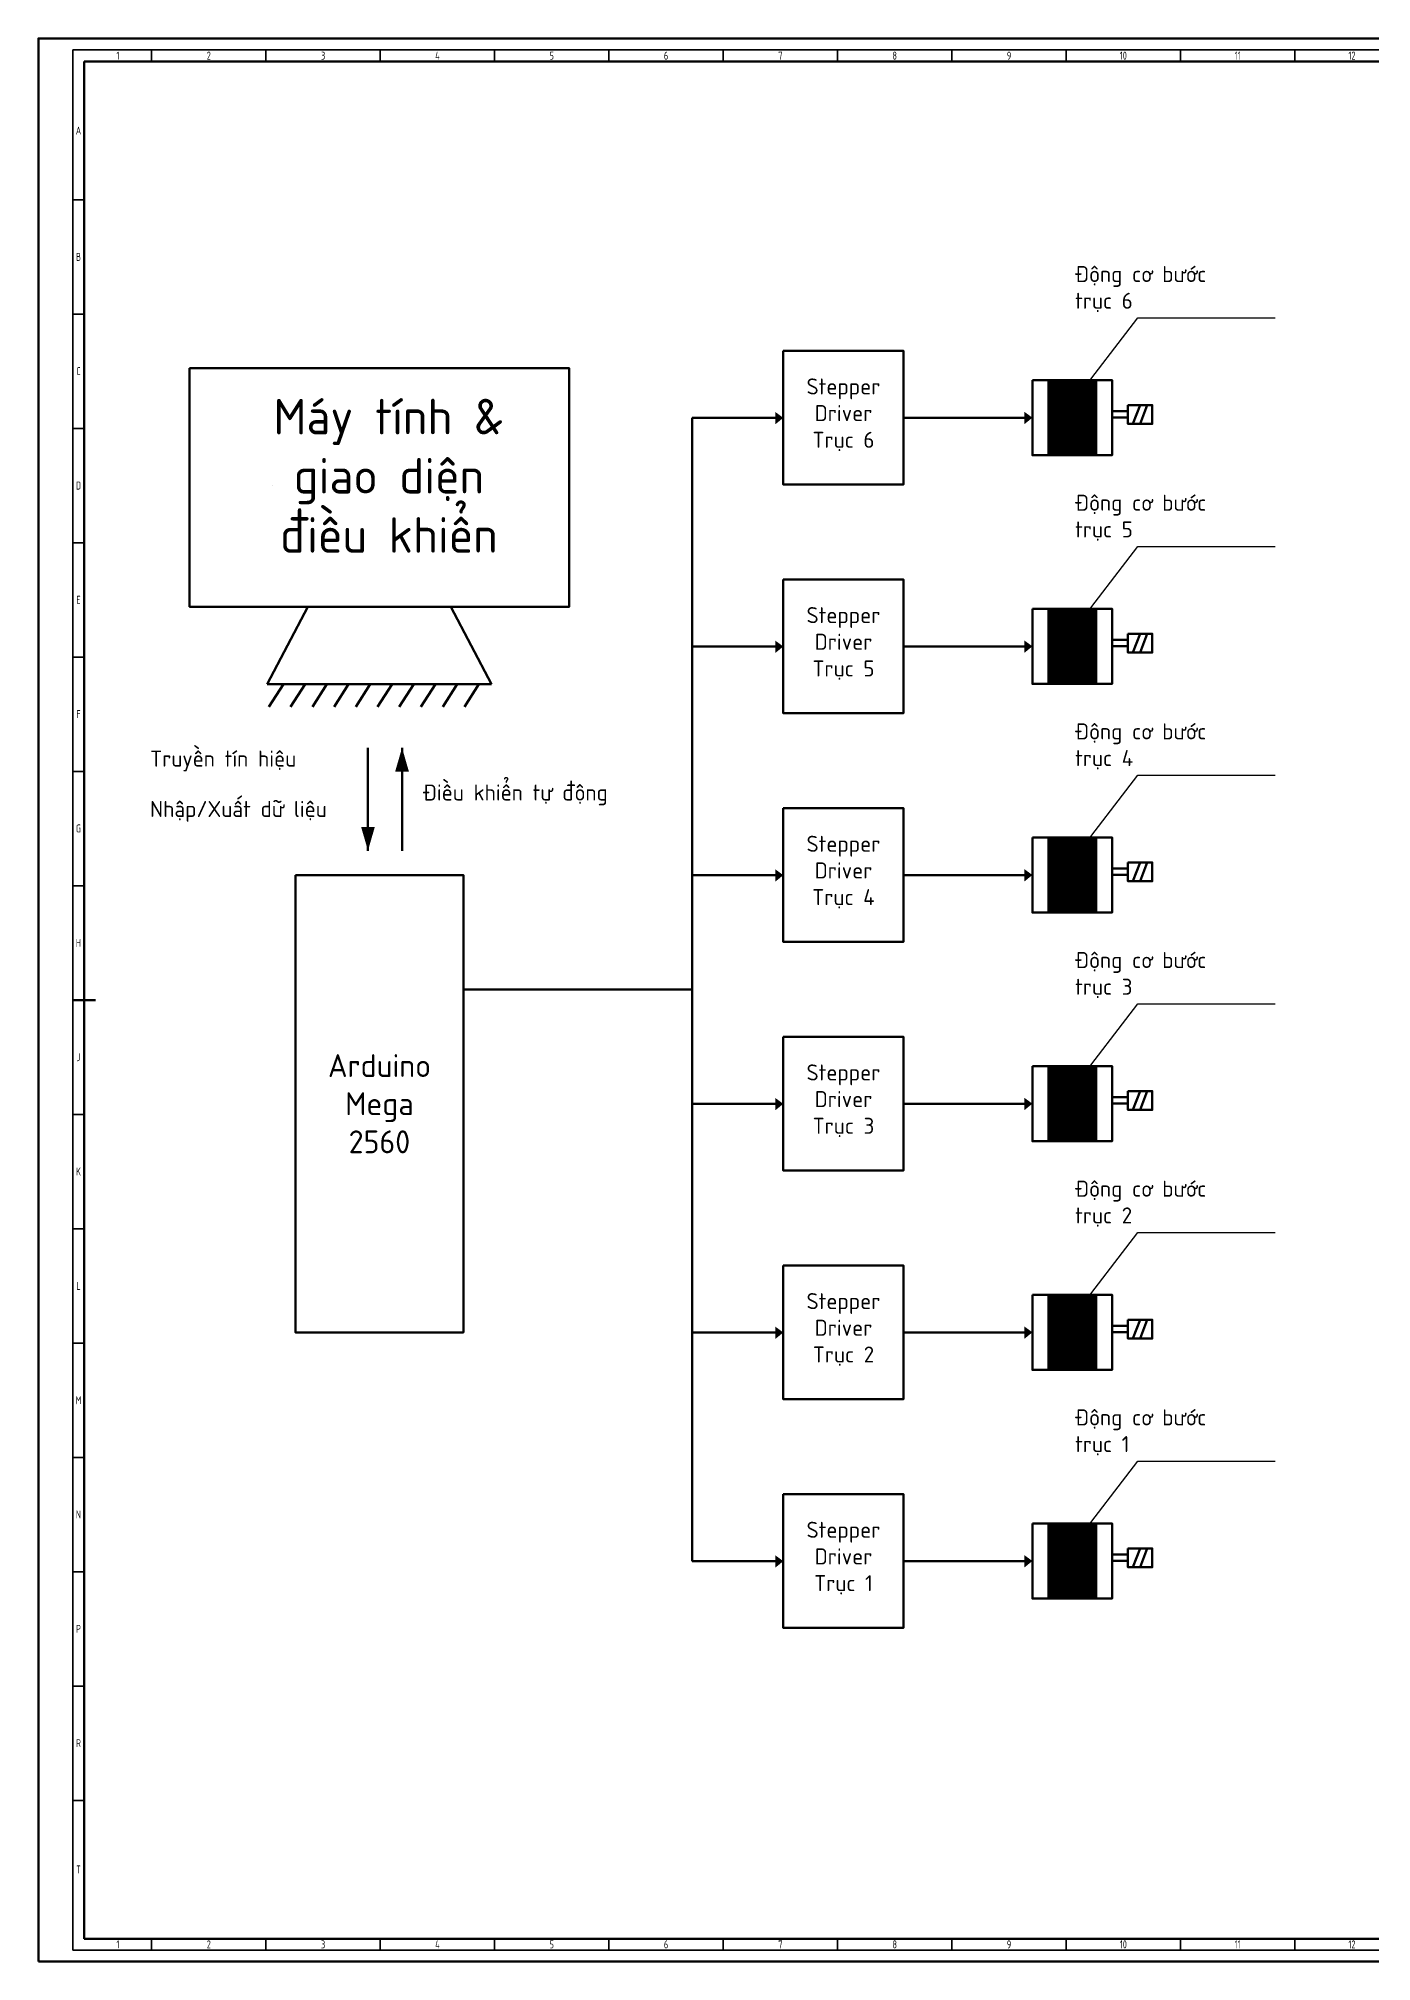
# Model space of a CAD drawing. Header units: millimetres. Extents: x -253 to 12701, y 1223 to 2077.
# Drawn here: x 2959 to 3542, y 1225 to 2066 of the extents above; entities that cross this region are included whole.
import ezdxf

# ---------------------------------------------------------------- set-up
doc = ezdxf.new("R2010")
doc.units = ezdxf.units.MM
for name, color, linetype, lineweight in [('0.3mm', 240, 'Continuous', 30), ('0.7mm', 7, 'Continuous', 70), ('Chu', 241, 'Continuous', 35), ('Net 0.35', 20, 'Continuous', 35), ('Net 0.7', 7, 'Continuous', 70)]:
    doc.layers.add(name, color=color, linetype=linetype, lineweight=lineweight)
doc.styles.add('SLDTEXTSTYLE1', font='TXT', dxfattribs={"width": 0.7})
doc.styles.get("Standard").update_dxf_attribs({"font": 'arial.ttf'})
doc.dimstyles.new('TL1 2 to', dxfattribs={"dimtxt": 4, "dimasz": 3, "dimexe": 1, "dimexo": 0, "dimgap": 1.5, "dimtad": 1, "dimdec": 0, "dimlfac": 0.5, "dimzin": 0, "dimdsep": 46, "dimtxsty": 'Standard', "dimcen": 0.01, "dimclrd": 256, "dimclre": 3, "dimclrt": 3, "dimadec": 0, "dimazin": 0, "dimtfac": 1, "dimtdec": 0, "dimtofl": 0, "dimtmove": 1, "dimatfit": 1, "dimfxl": 1, "dimtolj": 1, "dimtzin": 0, "dimlwd": -1, "dimlwe": -1, "dimarcsym": 0})

msp = doc.modelspace()

# ---------------------------------------------------------------- hatches: boundary and pattern name
at = {"layer": '0.7mm'}
h = msp.add_hatch(dxfattribs=at)
h.set_pattern_fill('ANSI31', color=256, scale=4.968649, angle=45)
h.set_pattern_definition([(90, (11905.1226, 7222.96225), (-0.62108115, 1e-16), [])])
h.paths.add_polyline_path([(3401.05, 1916.74), (3401.05, 1883.88), (3421.91, 1883.88), (3421.91, 1916.74)])
for points in [[(3390.54, 1902.84), (3390.51, 1897.47), (3394, 1900.29)], [(3390.54, 1802.84), (3390.51, 1797.47), (3394, 1800.29)], [(3390.54, 1702.84), (3390.51, 1697.47), (3394, 1700.29)], [(3390.54, 1602.84), (3390.51, 1597.47), (3394, 1600.29)], [(3390.54, 1502.84), (3390.51, 1497.47), (3394, 1500.29)], [(3390.54, 1402.84), (3390.51, 1397.47), (3394, 1400.29)]]:
    msp.add_hatch(color=256, dxfattribs=at).paths.add_polyline_path(points)
h = msp.add_hatch(dxfattribs=at)
h.set_pattern_fill('ANSI31', color=256, scale=4.968649, angle=45)
h.set_pattern_definition([(90, (11905.1226, 7122.96225), (-0.62108115, 1e-16), [])])
h.paths.add_polyline_path([(3401.05, 1816.74), (3401.05, 1783.88), (3421.91, 1783.88), (3421.91, 1816.74)])
h = msp.add_hatch(dxfattribs=at)
h.set_pattern_fill('ANSI31', color=256, scale=4.968649, angle=45)
h.set_pattern_definition([(90, (11905.1226, 7022.96225), (-0.62108115, 1e-16), [])])
h.paths.add_polyline_path([(3401.05, 1716.74), (3401.05, 1683.88), (3421.91, 1683.88), (3421.91, 1716.74)])
h = msp.add_hatch(dxfattribs=at)
h.set_pattern_fill('ANSI31', color=256, scale=4.968649, angle=45)
h.set_pattern_definition([(90, (11905.1226, 6922.96225), (-0.62108115, 1e-16), [])])
h.paths.add_polyline_path([(3401.05, 1616.74), (3401.05, 1583.88), (3421.91, 1583.88), (3421.91, 1616.74)])
h = msp.add_hatch(dxfattribs=at)
h.set_pattern_fill('ANSI31', color=256, scale=4.968649, angle=45)
h.set_pattern_definition([(90, (11905.1226, 6822.96225), (-0.62108115, 1e-16), [])])
h.paths.add_polyline_path([(3401.05, 1516.74), (3401.05, 1483.88), (3421.91, 1483.88), (3421.91, 1516.74)])
h = msp.add_hatch(dxfattribs=at)
h.set_pattern_fill('ANSI31', color=256, scale=4.968649, angle=45)
h.set_pattern_definition([(90, (11905.1226, 6722.96225), (-0.62108115, 1e-16), [])])
h.paths.add_polyline_path([(3401.05, 1416.74), (3401.05, 1383.88), (3421.91, 1383.88), (3421.91, 1416.74)])
at = {"layer": 'Net 0.7'}
for points in [[(3281.59, 1902.77), (3281.56, 1897.4), (3285.05, 1900.23)], [(3281.59, 1802.77), (3281.56, 1797.4), (3285.05, 1800.23)], [(3281.59, 1702.77), (3281.56, 1697.4), (3285.05, 1700.23)], [(3281.59, 1602.77), (3281.56, 1597.4), (3285.05, 1600.23)], [(3281.59, 1502.77), (3281.56, 1497.4), (3285.05, 1500.23)], [(3281.59, 1402.77), (3281.56, 1397.4), (3285.05, 1400.23)]]:
    msp.add_hatch(color=256, dxfattribs=at).paths.add_polyline_path(points)

# ---------------------------------------------------------------- linework, layer by layer
at = {"layer": '0.3mm'}
for p, q in [((3440.14, 1943.92), (3500.14, 1943.92)), ((3440.14, 1843.92), (3500.14, 1843.92)), ((3440.14, 1743.92), (3500.14, 1743.92)), ((3440.14, 1643.92), (3500.14, 1643.92)), ((3440.14, 1543.92), (3500.14, 1543.92)), ((3440.14, 1443.92), (3500.14, 1443.92))]:
    msp.add_line(p, q, dxfattribs=at)
at = {"layer": '0.7mm'}
for p, q in [((3441.12, 1905.82), (3438, 1897.59)), ((3444.21, 1905.82), (3441.09, 1897.59)), ((3245.15, 1900.28), (3245.15, 1800.28)), ((3245.15, 1800.28), (3245.15, 1700.28)), ((3441.12, 1805.82), (3438, 1797.59)), ((3444.21, 1805.82), (3441.09, 1797.59)), ((3245.15, 1700.28), (3245.15, 1600.28)), ((3441.12, 1705.82), (3438, 1697.59)), ((3444.21, 1705.82), (3441.09, 1697.59)), ((3145.15, 1650.28), (3245.15, 1650.28)), ((3245.15, 1600.28), (3245.15, 1500.28)), ((3441.12, 1605.82), (3438, 1597.59)), ((3444.21, 1605.82), (3441.09, 1597.59)), ((3441.12, 1505.82), (3438, 1497.59)), ((3444.21, 1505.82), (3441.09, 1497.59)), ((3245.15, 1500.28), (3245.15, 1400.28)), ((3441.12, 1405.82), (3438, 1397.59)), ((3444.21, 1405.82), (3441.09, 1397.59))]:
    msp.add_line(p, q, dxfattribs=at)
for points in [[(3394, 1916.74), (3428.82, 1916.74), (3428.82, 1883.88), (3394, 1883.88)], [(3401.05, 1916.74), (3421.91, 1916.74), (3421.91, 1883.88), (3401.05, 1883.88)], [(3435.79, 1905.82), (3446.39, 1905.82), (3446.39, 1897.59), (3435.79, 1897.59)], [(3394, 1816.74), (3428.82, 1816.74), (3428.82, 1783.88), (3394, 1783.88)], [(3401.05, 1816.74), (3421.91, 1816.74), (3421.91, 1783.88), (3401.05, 1783.88)], [(3435.79, 1805.82), (3446.39, 1805.82), (3446.39, 1797.59), (3435.79, 1797.59)], [(3394, 1716.74), (3428.82, 1716.74), (3428.82, 1683.88), (3394, 1683.88)], [(3401.05, 1716.74), (3421.91, 1716.74), (3421.91, 1683.88), (3401.05, 1683.88)], [(3435.79, 1705.82), (3446.39, 1705.82), (3446.39, 1697.59), (3435.79, 1697.59)], [(3394, 1616.74), (3428.82, 1616.74), (3428.82, 1583.88), (3394, 1583.88)], [(3401.05, 1616.74), (3421.91, 1616.74), (3421.91, 1583.88), (3401.05, 1583.88)], [(3435.79, 1605.82), (3446.39, 1605.82), (3446.39, 1597.59), (3435.79, 1597.59)], [(3394, 1516.74), (3428.82, 1516.74), (3428.82, 1483.88), (3394, 1483.88)], [(3401.05, 1516.74), (3421.91, 1516.74), (3421.91, 1483.88), (3401.05, 1483.88)], [(3435.79, 1505.82), (3446.39, 1505.82), (3446.39, 1497.59), (3435.79, 1497.59)], [(3394, 1416.74), (3428.82, 1416.74), (3428.82, 1383.88), (3394, 1383.88)], [(3401.05, 1416.74), (3421.91, 1416.74), (3421.91, 1383.88), (3401.05, 1383.88)], [(3435.79, 1405.82), (3446.39, 1405.82), (3446.39, 1397.59), (3435.79, 1397.59)]]:
    msp.add_lwpolyline(points, close=True, dxfattribs=at)
for points in [[(3435.79, 1900.31), (3428.82, 1900.31), (3428.82, 1903.1), (3435.79, 1903.1)], [(3435.79, 1800.31), (3428.82, 1800.31), (3428.82, 1803.1), (3435.79, 1803.1)], [(3435.79, 1700.31), (3428.82, 1700.31), (3428.82, 1703.1), (3435.79, 1703.1)], [(3435.79, 1600.31), (3428.82, 1600.31), (3428.82, 1603.1), (3435.79, 1603.1)], [(3435.79, 1500.31), (3428.82, 1500.31), (3428.82, 1503.1), (3435.79, 1503.1)], [(3435.79, 1400.31), (3428.82, 1400.31), (3428.82, 1403.1), (3435.79, 1403.1)]]:
    msp.add_lwpolyline(points, dxfattribs=at)
at = {"layer": 'Net 0.35', "linetype": 'Continuous', "lineweight": 35}
for p, q in [((2974.28, 1230.13), (2974.28, 2061.13)), ((2974.28, 2061.13), (4143.28, 2061.13)), ((3008.78, 2061.13), (3008.78, 2056.13)), ((3058.78, 2061.13), (3058.78, 2056.13)), ((3108.78, 2061.13), (3108.78, 2056.13)), ((3158.78, 2061.13), (3158.78, 2056.13)), ((3208.78, 2061.13), (3208.78, 2056.13)), ((3258.78, 2061.13), (3258.78, 2056.13)), ((3308.78, 2061.13), (3308.78, 2056.13)), ((3358.78, 2061.13), (3358.78, 2056.13)), ((3408.78, 2061.13), (3408.78, 2056.13)), ((3458.78, 2061.13), (3458.78, 2056.13)), ((3508.78, 2061.13), (3508.78, 2056.13)), ((2979.28, 1995.63), (2974.28, 1995.63)), ((2979.28, 1945.63), (2974.28, 1945.63)), ((2979.28, 1895.63), (2974.28, 1895.63)), ((2979.28, 1845.63), (2974.28, 1845.63)), ((2979.28, 1795.63), (2974.28, 1795.63)), ((2979.28, 1745.63), (2974.28, 1745.63)), ((2979.28, 1695.63), (2974.28, 1695.63)), ((2979.28, 1595.63), (2974.28, 1595.63)), ((2979.28, 1545.63), (2974.28, 1545.63)), ((2979.28, 1495.63), (2974.28, 1495.63)), ((2979.28, 1445.63), (2974.28, 1445.63)), ((2979.28, 1395.63), (2974.28, 1395.63)), ((2979.28, 1345.63), (2974.28, 1345.63)), ((2979.28, 1295.63), (2974.28, 1295.63)), ((4143.28, 1230.13), (2974.28, 1230.13)), ((3008.78, 1235.13), (3008.78, 1230.13)), ((3058.78, 1235.13), (3058.78, 1230.13)), ((3108.78, 1235.13), (3108.78, 1230.13)), ((3158.78, 1235.13), (3158.78, 1230.13)), ((3208.78, 1235.13), (3208.78, 1230.13)), ((3258.78, 1235.13), (3258.78, 1230.13)), ((3308.78, 1235.13), (3308.78, 1230.13)), ((3358.78, 1235.13), (3358.78, 1230.13)), ((3408.78, 1235.13), (3408.78, 1230.13)), ((3458.78, 1235.13), (3458.78, 1230.13)), ((3508.78, 1235.13), (3508.78, 1230.13))]:
    msp.add_line(p, q, dxfattribs=at)
at = {"layer": 'Net 0.7', "linetype": 'Continuous', "lineweight": 70}
for p, q in [((2979.28, 1235.13), (2979.28, 2056.13)), ((2979.28, 2056.13), (4138.28, 2056.13)), ((2974.28, 1645.63), (2984.28, 1645.63)), ((4138.28, 1235.13), (2979.28, 1235.13))]:
    msp.add_line(p, q, dxfattribs=at)
at = {"layer": 'Net 0.7'}
for p, q in [((3284.97, 1900.28), (3245.15, 1900.28)), ((3337.66, 1900.28), (3390.52, 1900.28)), ((3061.7, 1870.71), (3061.7, 1870.71)), ((3077.11, 1817.64), (3059.32, 1783.78)), ((3139.71, 1817.64), (3157.49, 1783.78)), ((3284.97, 1800.28), (3245.15, 1800.28)), ((3337.66, 1800.28), (3390.52, 1800.28)), ((3059.32, 1783.78), (3157.49, 1783.78)), ((3066.41, 1783.78), (3060.08, 1773.81)), ((3075.91, 1783.78), (3069.58, 1773.81)), ((3085.41, 1783.78), (3079.08, 1773.81)), ((3094.91, 1783.78), (3088.58, 1773.81)), ((3104.41, 1783.78), (3098.08, 1773.81)), ((3113.91, 1783.78), (3107.58, 1773.81)), ((3123.42, 1783.78), (3117.08, 1773.81)), ((3132.92, 1783.78), (3126.58, 1773.81)), ((3142.42, 1783.78), (3136.08, 1773.81)), ((3151.92, 1783.78), (3145.58, 1773.81)), ((3103.4, 1755.94), (3103.4, 1710.94)), ((3118.3, 1710.94), (3118.3, 1755.94)), ((3284.97, 1700.28), (3245.15, 1700.28)), ((3337.66, 1700.28), (3390.52, 1700.28)), ((3284.97, 1600.28), (3245.15, 1600.28)), ((3337.66, 1600.28), (3390.52, 1600.28)), ((3284.97, 1500.28), (3245.15, 1500.28)), ((3337.66, 1500.28), (3390.52, 1500.28)), ((3284.97, 1400.28), (3245.15, 1400.28)), ((3337.66, 1400.28), (3390.52, 1400.28))]:
    msp.add_line(p, q, dxfattribs=at)
for points in [[(2959.28, 1225.13), (4148.28, 1225.13), (4148.28, 2066.13), (2959.28, 2066.13)], [(3284.97, 1929.46), (3337.66, 1929.46), (3337.66, 1871.1), (3284.97, 1871.1)], [(3025.37, 1921.91), (3191.45, 1921.91), (3191.45, 1817.64), (3025.37, 1817.64)], [(3284.97, 1829.46), (3337.66, 1829.46), (3337.66, 1771.1), (3284.97, 1771.1)], [(3284.97, 1729.46), (3337.66, 1729.46), (3337.66, 1671.1), (3284.97, 1671.1)], [(3071.67, 1700.28), (3145.15, 1700.28), (3145.15, 1500.28), (3071.67, 1500.28)], [(3284.97, 1629.46), (3337.66, 1629.46), (3337.66, 1571.1), (3284.97, 1571.1)], [(3284.97, 1529.46), (3337.66, 1529.46), (3337.66, 1471.1), (3284.97, 1471.1)], [(3284.97, 1429.46), (3337.66, 1429.46), (3337.66, 1371.1), (3284.97, 1371.1)]]:
    msp.add_lwpolyline(points, close=True, dxfattribs=at)
for points in [[(3118.3, 1755.94, 0, 6, 0), (3118.3, 1745.56, 6, 6, 0)], [(3103.4, 1710.94, 0, 6, 0), (3103.4, 1721.32, 6, 6, 0)]]:
    msp.add_lwpolyline(points, format="xyseb", dxfattribs=at)

# ---------------------------------------------------------------- texts
at = {"layer": 'Chu', "char_height": 3.5, "attachment_point": 5, "style": 'SLDTEXTSTYLE1'}
for s, insert in [('{\\fTCVN 7284|b0|i0|c0|p34;1}', (2994.03, 2058.63)), ('{\\fTCVN 7284|b0|i0|c0|p34;2}', (3033.78, 2058.63)), ('{\\fTCVN 7284|b0|i0|c0|p34;3}', (3083.78, 2058.63)), ('{\\fTCVN 7284|b0|i0|c0|p34;4}', (3133.78, 2058.63)), ('{\\fTCVN 7284|b0|i0|c0|p34;5}', (3183.78, 2058.63)), ('{\\fTCVN 7284|b0|i0|c0|p34;6}', (3233.78, 2058.63)), ('{\\fTCVN 7284|b0|i0|c0|p34;7}', (3283.78, 2058.63)), ('{\\fTCVN 7284|b0|i0|c0|p34;8}', (3333.78, 2058.63)), ('{\\fTCVN 7284|b0|i0|c0|p34;9}', (3383.78, 2058.63)), ('{\\fTCVN 7284|b0|i0|c0|p34;10}', (3433.78, 2058.63)), ('{\\fTCVN 7284|b0|i0|c0|p34;11}', (3483.78, 2058.63)), ('{\\fTCVN 7284|b0|i0|c0|p34;12}', (3533.78, 2058.63)), ('{\\fTCVN 7284|b0|i0|c0|p34;A}', (2976.78, 2025.88)), ('{\\fTCVN 7284|b0|i0|c0|p34;B}', (2976.78, 1970.63)), ('{\\fTCVN 7284|b0|i0|c0|p34;C}', (2976.78, 1920.63)), ('{\\fTCVN 7284|b0|i0|c0|p34;D}', (2976.78, 1870.63)), ('{\\fTCVN 7284|b0|i0|c0|p34;E}', (2976.78, 1820.63)), ('{\\fTCVN 7284|b0|i0|c0|p34;F}', (2976.78, 1770.63)), ('{\\fTCVN 7284|b0|i0|c0|p34;G}', (2976.78, 1720.63)), ('{\\fTCVN 7284|b0|i0|c0|p34;H}', (2976.78, 1670.63)), ('{\\fTCVN 7284|b0|i0|c0|p34;J}', (2976.78, 1620.63)), ('{\\fTCVN 7284|b0|i0|c0|p34;K}', (2976.78, 1570.63)), ('{\\fTCVN 7284|b0|i0|c0|p34;L}', (2976.78, 1520.63)), ('{\\fTCVN 7284|b0|i0|c0|p34;M}', (2976.78, 1470.63)), ('{\\fTCVN 7284|b0|i0|c0|p34;N}', (2976.78, 1420.63)), ('{\\fTCVN 7284|b0|i0|c0|p34;P}', (2976.78, 1370.63)), ('{\\fTCVN 7284|b0|i0|c0|p34;R}', (2976.78, 1320.63)), ('{\\fTCVN 7284|b0|i0|c0|p34;T}', (2976.78, 1265.38)), ('{\\fTCVN 7284|b0|i0|c0|p34;1}', (2994.03, 1232.63)), ('{\\fTCVN 7284|b0|i0|c0|p34;2}', (3033.78, 1232.63)), ('{\\fTCVN 7284|b0|i0|c0|p34;3}', (3083.78, 1232.63)), ('{\\fTCVN 7284|b0|i0|c0|p34;4}', (3133.78, 1232.63)), ('{\\fTCVN 7284|b0|i0|c0|p34;5}', (3183.78, 1232.63)), ('{\\fTCVN 7284|b0|i0|c0|p34;6}', (3233.78, 1232.63)), ('{\\fTCVN 7284|b0|i0|c0|p34;7}', (3283.78, 1232.63)), ('{\\fTCVN 7284|b0|i0|c0|p34;8}', (3333.78, 1232.63)), ('{\\fTCVN 7284|b0|i0|c0|p34;9}', (3383.78, 1232.63)), ('{\\fTCVN 7284|b0|i0|c0|p34;10}', (3433.78, 1232.63)), ('{\\fTCVN 7284|b0|i0|c0|p34;11}', (3483.78, 1232.63)), ('{\\fTCVN 7284|b0|i0|c0|p34;12}', (3533.78, 1232.63))]:
    msp.add_mtext(s, dxfattribs=dict(at, insert=insert))
at = {"layer": 'Chu', "char_height": 7, "attachment_point": 5}
for s, insert in [('\\pxql;{\\fTCVN 7284|b0|i0|c0|p34;Động cơ bước \\Ptrục 6}', (3443.47, 1956.53)), ('\\pxql;{\\fTCVN 7284|b0|i0|c0|p34;Động cơ bước \\Ptrục 5}', (3443.47, 1856.53)), ('\\pxql;{\\fTCVN 7284|b0|i0|c0|p34;Động cơ bước \\Ptrục 4}', (3443.47, 1756.53)), ('\\pxql;{\\fTCVN 7284|b0|i0|c0|p34;Động cơ bước \\Ptrục 3}', (3443.47, 1656.53)), ('\\pxql;{\\fTCVN 7284|b0|i0|c0|p34;Động cơ bước \\Ptrục 2}', (3443.47, 1556.53)), ('\\pxql;{\\fTCVN 7284|b0|i0|c0|p34;Động cơ bước \\Ptrục 1}', (3443.47, 1456.53))]:
    msp.add_mtext(s, dxfattribs=dict(at, insert=insert))
at = {"layer": 'Chu'}
for s, width, gutter_width, heights, insert, char_height, attachment_point in [('\\pxqc;{\\fTCVN 7284|b0|i0|c0|p34;Stepper\\PDriver\\PTrục 6}', 47.1384, 11.59, [0], (3287.8, 1917.45), 7, 1), ('\\pxqc;{\\fTCVN 7284|b0|i0|c0|p34;Máy tính & \\Pgiao diện\\Pđiều khiển}', 115.2131, 12.42, [100.91], (3054.96, 1908.53), 15.527, 1), ('\\pxqc;{\\fTCVN 7284|b0|i0|c0|p34;Stepper\\PDriver\\PTrục 5}', 47.1384, 11.59, [0], (3287.8, 1817.45), 7, 1), ('{\\fTCVN 7284|b0|i0|c0|p34;Truyền tín hiệu}', 89.8958, 13.25, [0], (3008.14, 1754.69), 7, 1), ('{\\fTCVN 7284|b0|i0|c0|p34;Điều khiển tự động}', 110.3496, 13.25, [0], (3127.39, 1739.87), 7, 1), ('{\\fTCVN 7284|b0|i0|c0|p34;Nhập/Xuất dữ liệu}', 89.8958, 13.25, [0], (3008.07, 1732.66), 7, 1), ('\\pxqc;{\\fTCVN 7284|b0|i0|c0|p34;Stepper\\PDriver\\PTrục 4}', 47.1384, 11.59, [0], (3287.8, 1717.45), 7, 1), ('\\pxqc;{\\fTCVN 7284|b0|i0|c0|p34;Arduino Mega\\P2560}', 70.2362, 11.59, [0], (3108.41, 1600.28), 10, 5), ('\\pxqc;{\\fTCVN 7284|b0|i0|c0|p34;Stepper\\PDriver\\PTrục 3}', 47.1384, 11.59, [0], (3287.8, 1617.45), 7, 1), ('\\pxqc;{\\fTCVN 7284|b0|i0|c0|p34;Stepper\\PDriver\\PTrục 2}', 47.1384, 11.59, [0], (3287.8, 1517.45), 7, 1), ('\\pxqc;{\\fTCVN 7284|b0|i0|c0|p34;Stepper\\PDriver\\PTrục 1}', 47.1384, 11.59, [0], (3287.8, 1417.45), 7, 1)]:
    msp.add_mtext_dynamic_manual_height_columns(s, width=width, gutter_width=gutter_width, heights=heights, dxfattribs=dict(at, insert=insert, char_height=char_height, attachment_point=attachment_point))

# ---------------------------------------------------------------- leaders
at = {"layer": '0.3mm'}
for points in [[(3412.91, 1908.34), (3440.14, 1943.92)], [(3412.91, 1808.34), (3440.14, 1843.92)], [(3412.91, 1708.34), (3440.14, 1743.92)], [(3412.91, 1608.34), (3440.14, 1643.92)], [(3412.91, 1508.34), (3440.14, 1543.92)], [(3412.91, 1408.34), (3440.14, 1443.92)]]:
    msp.add_leader(points, dimstyle='TL1 2 to', override={"dimscale": 0, "dimgap": 1.5, "dimtad": 0, "dimldrblk": 'Dot'}, dxfattribs=at)

doc.saveas('drawing.dxf')
